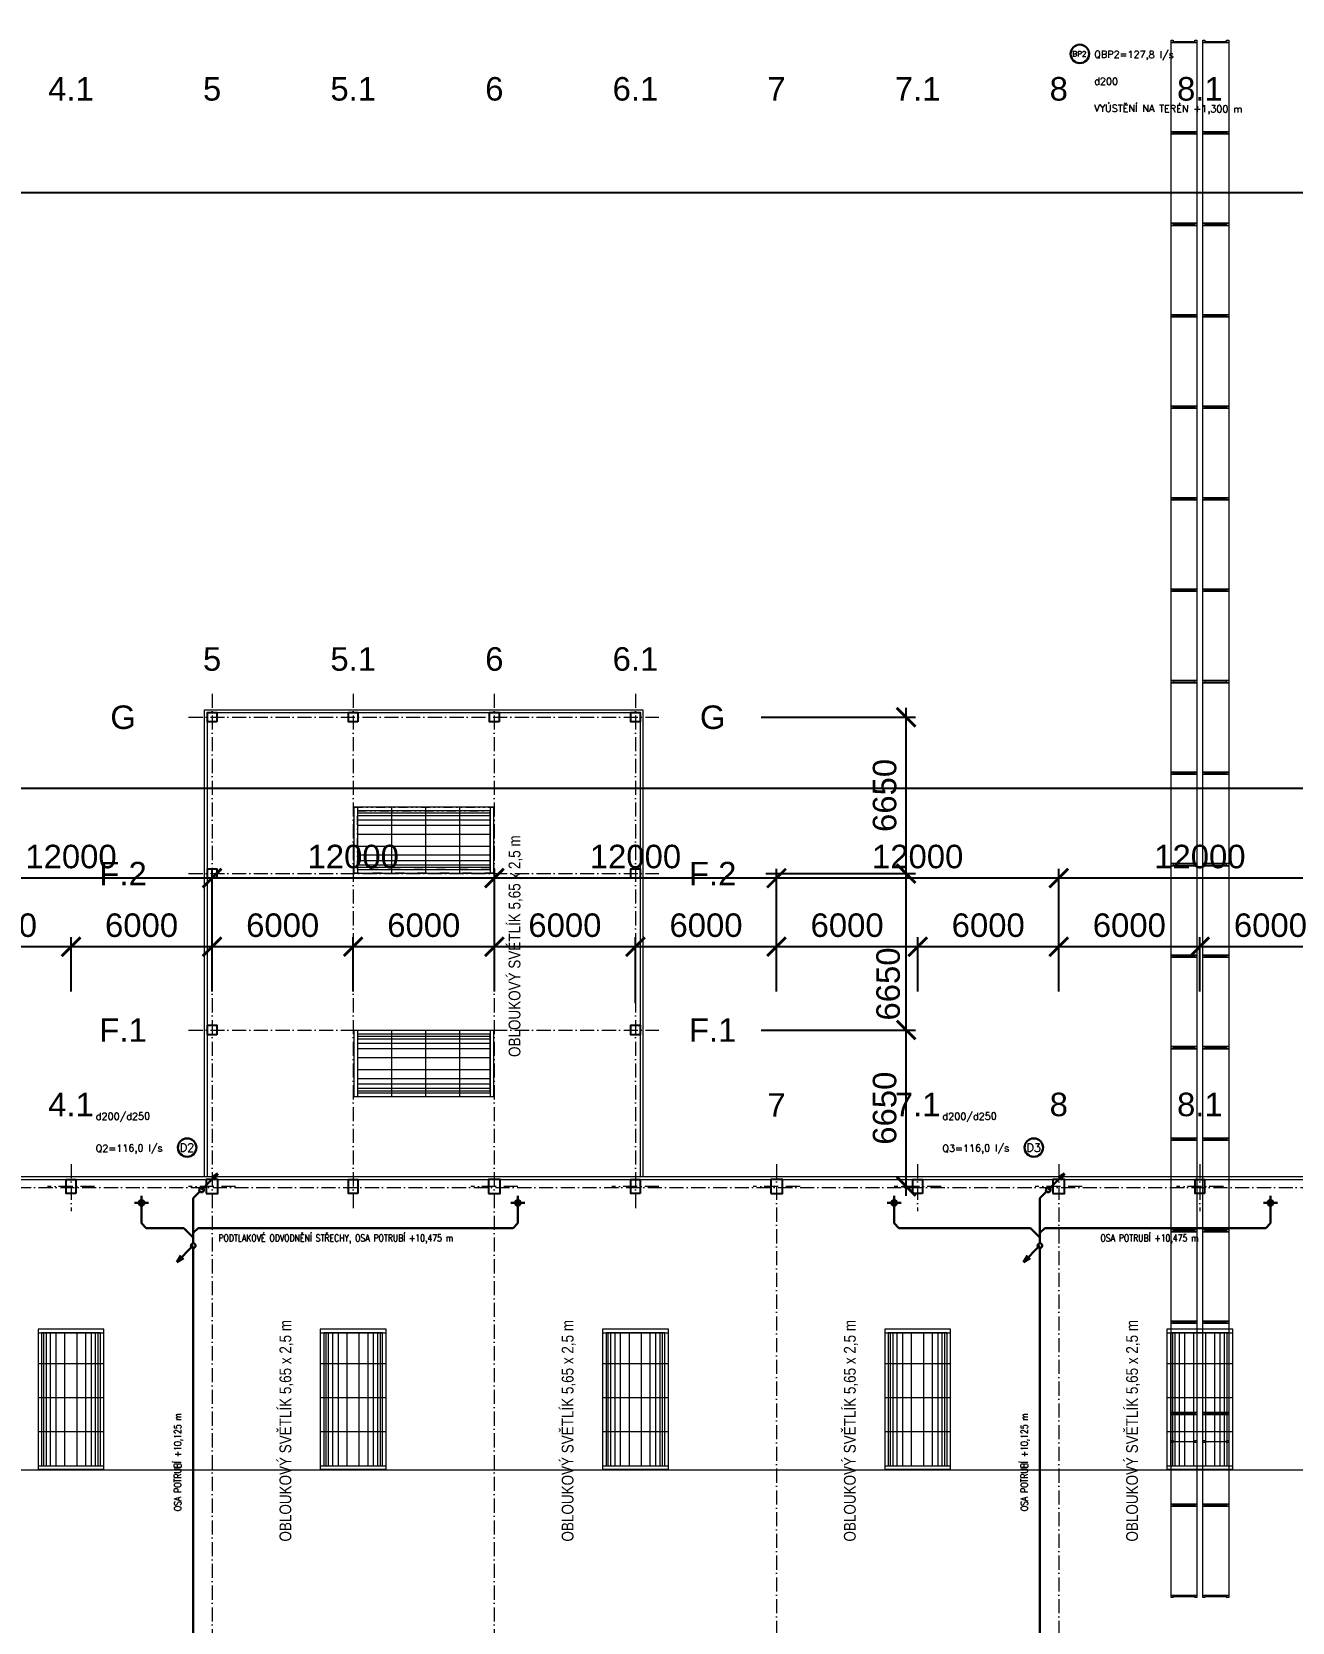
# Model space of a CAD drawing. Header units: millimetres. Extents: x 325046 to 1268204, y 1875583 to 2761998.
# Drawn here: x 746412 to 800004, y 1985757 to 2053383 of the extents above; entities that cross this region are included whole.
import ezdxf
from ezdxf.enums import TextEntityAlignment as Align

# ---------------------------------------------------------------- set-up
doc = ezdxf.new("R2010")
doc.units = ezdxf.units.MM
doc.header["$LTSCALE"] = 100
doc.header["$PDMODE"] = 65
for name, pattern in [('ACAD_ISO10W100', [18.5, 12, -3, 0.5, -3]), ('CONTINOUS', [0]), ('DIVIDE', [31.75, 12.7, -6.35, 0, -6.35, 0, -6.35]), ('SO02_F11anp01$0${ Leader Line}', [0]), ('ČÁRKOVANÁ', [19.05, 12.7, -6.35])]:
    doc.linetypes.add(name, pattern=pattern)
for name, color, linetype, lineweight in [('A_KCE.tence', 7, 'Continuous', 13), ('Objekty - osy', 5, 'ACAD_ISO10W100', 20), ('OBVODOVÝ PLÁŠŤ', 2, 'Continuous', 9), ('TENKÉ', 9, 'Continuous', 9)]:
    doc.layers.add(name, color=color, linetype=linetype, lineweight=lineweight)
for name, color, linetype, lineweight, true_color in [('Korabek-bezp_vtoky_text', 7, 'CONTINOUS', 0, 0x6b50af), ('Korabek-text', 7, 'Continuous', 0, 0x7a7a7a), ('Korabek-trasy', 7, 'Continuous', 30, 0x7478c3), ('Korabek-vpuste', 7, 'Continuous', 30, 0x6f7ceb), ('Světlíky', 7, 'DIVIDE', 15, 0xf81696), ('TECH - regaly', 7, 'Continuous', 9, 0xa98b7e)]:
    doc.layers.add(name, color=color, linetype=linetype, lineweight=lineweight, true_color=true_color)
for name, color, linetype in [('Kóty osové', 5, 'Continuous'), ('POPIS', 7, 'Continuous'), ('ŽB- SLOUPY', 3, 'Continuous')]:
    doc.layers.add(name, color=color, linetype=linetype)
doc.layers.add('Popis OS', color=7, linetype='Continuous', true_color=0xbd0a5d)
doc.styles.add('ARIAL NARROW', font='ARIALN.TTF')
doc.styles.add('ARIL-TENKÝ', font='arial.ttf')
doc.styles.add('ROMANS', font='romans.shx', dxfattribs={"width": 0.8})
doc.dimstyles.new('400', dxfattribs={"dimscale": 400, "dimtxt": 2.5, "dimasz": 2, "dimexe": 1, "dimexo": 12, "dimgap": 1, "dimtad": 1, "dimdec": 0, "dimzin": 0, "dimdsep": 46, "dimtxsty": 'ARIL-TENKÝ', "dimblk": 'ARCHTICK', "dimcen": 4, "dimdle": 1, "dimclrd": 256, "dimclre": 256, "dimclrt": 7, "dimadec": 0, "dimazin": 0, "dimtfac": 1, "dimtdec": 0, "dimtix": 1, "dimtofl": 0, "dimtmove": 0, "dimatfit": 0, "dimldrblk": 'OBLIQUE', "dimfxl": 1, "dimtolj": 1, "dimtzin": 0, "dimlwd": -1, "dimlwe": -1, "dimarcsym": 0})

# ---------------------------------------------------------------- blocks, each defined once
blk = doc.blocks.new('Regal_17poli')
at = {"layer": 'TECH - regaly', "color": 5}
for p, q in [((1112269, 2557578), (1112269, 2557668)), ((1112269, 2557668), (1112359, 2557668)), ((1112359, 2557668), (1112359, 2557578)), ((1112359, 2557623), (1113279, 2557623)), ((1113279, 2557578), (1113279, 2557668)), ((1113279, 2557668), (1113369, 2557668)), ((1113369, 2557668), (1113369, 2557578)), ((1112359, 2557578), (1112269, 2557578)), ((1113369, 2557578), (1113279, 2557578)), ((1112269, 2553688), (1112269, 2553778)), ((1112269, 2553778), (1112359, 2553778)), ((1112359, 2553688), (1112269, 2553688)), ((1112359, 2553778), (1112359, 2553688)), ((1112359, 2553733), (1113279, 2553733)), ((1113279, 2553688), (1113279, 2553778)), ((1113279, 2553778), (1113369, 2553778)), ((1113369, 2553688), (1113279, 2553688)), ((1113369, 2553778), (1113369, 2553688)), ((1112269, 2549798), (1112269, 2549888)), ((1112269, 2549888), (1112359, 2549888)), ((1112359, 2549798), (1112269, 2549798)), ((1112359, 2549888), (1112359, 2549798)), ((1112359, 2549843), (1113279, 2549843)), ((1113279, 2549798), (1113279, 2549888)), ((1113279, 2549888), (1113369, 2549888)), ((1113369, 2549798), (1113279, 2549798)), ((1113369, 2549888), (1113369, 2549798)), ((1112269, 2545908), (1112269, 2545998)), ((1112269, 2545998), (1112359, 2545998)), ((1112359, 2545908), (1112269, 2545908)), ((1112359, 2545998), (1112359, 2545908)), ((1112359, 2545953), (1113279, 2545953)), ((1113279, 2545908), (1113279, 2545998)), ((1113279, 2545998), (1113369, 2545998)), ((1113369, 2545908), (1113279, 2545908)), ((1113369, 2545998), (1113369, 2545908)), ((1112269, 2542018), (1112269, 2542108)), ((1112269, 2542108), (1112359, 2542108)), ((1112359, 2542108), (1112359, 2542018)), ((1112359, 2542063), (1113279, 2542063)), ((1113279, 2542018), (1113279, 2542108)), ((1113279, 2542108), (1113369, 2542108)), ((1113369, 2542108), (1113369, 2542018)), ((1112359, 2542018), (1112269, 2542018)), ((1113369, 2542018), (1113279, 2542018)), ((1112269, 2538128), (1112269, 2538218)), ((1112269, 2538218), (1112359, 2538218)), ((1112359, 2538128), (1112269, 2538128)), ((1112359, 2538218), (1112359, 2538128)), ((1112359, 2538173), (1113279, 2538173)), ((1113279, 2538128), (1113279, 2538218)), ((1113279, 2538218), (1113369, 2538218)), ((1113369, 2538128), (1113279, 2538128)), ((1113369, 2538218), (1113369, 2538128)), ((1112269, 2534238), (1112269, 2534328)), ((1112269, 2534328), (1112359, 2534328)), ((1112359, 2534238), (1112269, 2534238)), ((1112359, 2534328), (1112359, 2534238)), ((1112359, 2534283), (1113279, 2534283)), ((1113279, 2534238), (1113279, 2534328)), ((1113279, 2534328), (1113369, 2534328)), ((1113369, 2534238), (1113279, 2534238)), ((1113369, 2534328), (1113369, 2534238)), ((1112269, 2530348), (1112269, 2530438)), ((1112269, 2530438), (1112359, 2530438)), ((1112359, 2530348), (1112269, 2530348)), ((1112359, 2530438), (1112359, 2530348)), ((1112359, 2530393), (1113279, 2530393)), ((1113279, 2530348), (1113279, 2530438)), ((1113279, 2530438), (1113369, 2530438)), ((1113369, 2530348), (1113279, 2530348)), ((1113369, 2530438), (1113369, 2530348)), ((1112269, 2526458), (1112269, 2526548)), ((1112269, 2526548), (1112359, 2526548)), ((1112359, 2526548), (1112359, 2526458)), ((1113279, 2526458), (1113279, 2526548)), ((1113279, 2526548), (1113369, 2526548)), ((1113369, 2526548), (1113369, 2526458)), ((1112359, 2526458), (1112269, 2526458)), ((1112359, 2526503), (1113279, 2526503)), ((1113369, 2526458), (1113279, 2526458)), ((1112269, 2522568), (1112269, 2522658)), ((1112269, 2522658), (1112359, 2522658)), ((1112359, 2522568), (1112269, 2522568)), ((1112359, 2522658), (1112359, 2522568)), ((1112359, 2522613), (1113279, 2522613)), ((1113279, 2522568), (1113279, 2522658)), ((1113279, 2522658), (1113369, 2522658)), ((1113369, 2522568), (1113279, 2522568)), ((1113369, 2522658), (1113369, 2522568)), ((1112269, 2518678), (1112269, 2518768)), ((1112269, 2518768), (1112359, 2518768)), ((1112359, 2518678), (1112269, 2518678)), ((1112359, 2518768), (1112359, 2518678)), ((1112359, 2518723), (1113279, 2518723)), ((1113279, 2518678), (1113279, 2518768)), ((1113279, 2518768), (1113369, 2518768)), ((1113369, 2518678), (1113279, 2518678)), ((1113369, 2518768), (1113369, 2518678)), ((1112269, 2514788), (1112269, 2514878)), ((1112269, 2514878), (1112359, 2514878)), ((1112359, 2514788), (1112269, 2514788)), ((1112359, 2514878), (1112359, 2514788)), ((1112359, 2514833), (1113279, 2514833)), ((1113279, 2514788), (1113279, 2514878)), ((1113279, 2514878), (1113369, 2514878)), ((1113369, 2514788), (1113279, 2514788)), ((1113369, 2514878), (1113369, 2514788)), ((1112269, 2510898), (1112269, 2510988)), ((1112269, 2510988), (1112359, 2510988)), ((1112359, 2510988), (1112359, 2510898)), ((1113279, 2510898), (1113279, 2510988)), ((1113279, 2510988), (1113369, 2510988)), ((1113369, 2510988), (1113369, 2510898)), ((1112359, 2510898), (1112269, 2510898)), ((1112359, 2510943), (1113279, 2510943)), ((1113369, 2510898), (1113279, 2510898)), ((1112269, 2507008), (1112269, 2507098)), ((1112269, 2507098), (1112359, 2507098)), ((1112359, 2507008), (1112269, 2507008)), ((1112359, 2507098), (1112359, 2507008)), ((1112359, 2507053), (1113279, 2507053)), ((1113279, 2507008), (1113279, 2507098)), ((1113279, 2507098), (1113369, 2507098)), ((1113369, 2507008), (1113279, 2507008)), ((1113369, 2507098), (1113369, 2507008)), ((1112269, 2503118), (1112269, 2503208)), ((1112269, 2503208), (1112359, 2503208)), ((1112359, 2503118), (1112269, 2503118)), ((1112359, 2503208), (1112359, 2503118)), ((1112359, 2503163), (1113279, 2503163)), ((1113279, 2503118), (1113279, 2503208)), ((1113279, 2503208), (1113369, 2503208)), ((1113369, 2503118), (1113279, 2503118)), ((1113369, 2503208), (1113369, 2503118)), ((1112269, 2499228), (1112269, 2499318)), ((1112269, 2499318), (1112359, 2499318)), ((1112359, 2499228), (1112269, 2499228)), ((1112359, 2499318), (1112359, 2499228)), ((1112359, 2499273), (1113279, 2499273)), ((1113279, 2499228), (1113279, 2499318)), ((1113279, 2499318), (1113369, 2499318)), ((1113369, 2499228), (1113279, 2499228)), ((1113369, 2499318), (1113369, 2499228)), ((1112269, 2495338), (1112269, 2495428)), ((1112269, 2495428), (1112359, 2495428)), ((1112359, 2495428), (1112359, 2495338)), ((1113279, 2495338), (1113279, 2495428)), ((1113279, 2495428), (1113369, 2495428)), ((1113369, 2495428), (1113369, 2495338)), ((1112359, 2495338), (1112269, 2495338)), ((1112359, 2495383), (1113279, 2495383)), ((1113369, 2495338), (1113279, 2495338)), ((1112269, 2491448), (1112269, 2491538)), ((1112269, 2491538), (1112359, 2491538)), ((1112359, 2491448), (1112269, 2491448)), ((1112359, 2491538), (1112359, 2491448)), ((1112359, 2491493), (1113279, 2491493)), ((1113279, 2491448), (1113279, 2491538)), ((1113279, 2491538), (1113369, 2491538)), ((1113369, 2491448), (1113279, 2491448)), ((1113369, 2491538), (1113369, 2491448))]:
    blk.add_line(p, q, dxfattribs=at)
at = {"layer": 'TECH - regaly'}
for points in [[(1112269, 2557578), (1113369, 2557578), (1113369, 2553778), (1112269, 2553778)], [(1112269, 2553688), (1113369, 2553688), (1113369, 2549888), (1112269, 2549888)], [(1112269, 2549798), (1113369, 2549798), (1113369, 2545998), (1112269, 2545998)], [(1112269, 2545908), (1113369, 2545908), (1113369, 2542108), (1112269, 2542108)], [(1112269, 2542018), (1113369, 2542018), (1113369, 2538218), (1112269, 2538218)], [(1112269, 2538128), (1113369, 2538128), (1113369, 2534328), (1112269, 2534328)], [(1112269, 2534238), (1113369, 2534238), (1113369, 2530438), (1112269, 2530438)], [(1112269, 2530348), (1113369, 2530348), (1113369, 2526548), (1112269, 2526548)], [(1112269, 2526458), (1113369, 2526458), (1113369, 2522658), (1112269, 2522658)], [(1112269, 2522568), (1113369, 2522568), (1113369, 2518768), (1112269, 2518768)], [(1112269, 2518678), (1113369, 2518678), (1113369, 2514878), (1112269, 2514878)], [(1112269, 2514788), (1113369, 2514788), (1113369, 2510988), (1112269, 2510988)], [(1112269, 2510898), (1113369, 2510898), (1113369, 2507098), (1112269, 2507098)], [(1112269, 2507008), (1113369, 2507008), (1113369, 2503208), (1112269, 2503208)], [(1112269, 2503118), (1113369, 2503118), (1113369, 2499318), (1112269, 2499318)], [(1112269, 2499228), (1113369, 2499228), (1113369, 2495428), (1112269, 2495428)], [(1112269, 2495338), (1113369, 2495338), (1113369, 2491538), (1112269, 2491538)]]:
    blk.add_lwpolyline(points, close=True, dxfattribs=at)
blk = doc.blocks.new('vpust_tučně')
at = {"layer": 'Korabek-vpuste'}
for p, q in [((52.896, 90.921), (53.396, 90.921)), ((53.146, 90.671), (53.146, 91.171))]:
    blk.add_line(p, q, dxfattribs=at)
for radius in [0.1, 0.075, 0.05]:
    blk.add_circle((53.146, 90.921), radius, dxfattribs=at)
blk = doc.blocks.new('A$C73023567')
at = {"layer": 'Korabek-bezp_vtoky_text', "lineweight": 30}
blk.add_circle((85170.8, 2546.4), 392.2, dxfattribs=at)
at = {"layer": 'Korabek-text', "lineweight": 30}
for centre in [(47214.2, 126546.4), (83214.2, 126546.4)]:
    blk.add_circle(centre, 392.2, dxfattribs=at)
at = {"layer": 'Korabek-trasy'}
for p, q in [((47825, 124745.6), (48522.3, 125442.9)), ((48522.3, 125442.9), (48247.7, 125272.2)), ((48522.3, 125442.9), (48351.6, 125168.3)), ((83825, 124745.6), (84522.3, 125442.9)), ((84522.3, 125442.9), (84247.7, 125272.2)), ((84522.3, 125442.9), (84351.6, 125168.3)), ((47754.3, 124674.8), (47475, 124395.6)), ((83754.3, 124674.8), (83475, 124395.6)), ((45275, 124195.6), (45275, 123325.9)), ((47475, 124395.6), (47475, 122475.6)), ((61275, 124195.6), (61275, 123325.9)), ((77275, 124195.6), (77275, 123325.9)), ((83475, 124395.6), (83475, 122475.6)), ((93275, 124195.6), (93275, 123325.9)), ((45475.3, 123125.6), (45275, 123325.9)), ((45475.3, 123125.6), (47074.3, 123125.6)), ((47475, 122724.9), (47074.3, 123125.6)), ((47475, 122925.2), (47675.3, 123125.6)), ((47675.3, 123125.6), (61074.7, 123125.6)), ((61074.7, 123125.6), (61275, 123325.9)), ((77475.3, 123125.6), (77275, 123325.9)), ((77475.3, 123125.6), (83074.3, 123125.6)), ((83475, 122724.9), (83074.3, 123125.6)), ((83475, 122925.2), (83675.3, 123125.6)), ((83675.3, 123125.6), (93074.7, 123125.6)), ((93074.7, 123125.6), (93275, 123325.9)), ((47475, 122375.6), (46777.7, 121678.2)), ((46777.7, 121678.2), (46948.4, 121952.8)), ((46777.7, 121678.2), (47052.3, 121848.9)), ((47475, 122275.6), (47475, 103415.6)), ((83475, 122375.6), (82777.7, 121678.2)), ((82777.7, 121678.2), (82948.4, 121952.8)), ((82777.7, 121678.2), (83052.3, 121848.9)), ((83475, 122275.6), (83475, 103415.6))]:
    blk.add_line(p, q, dxfattribs=at)
for centre in [(47825, 124745.6), (83825, 124745.6), (47475, 122375.6), (83475, 122375.6)]:
    blk.add_circle(centre, 100, dxfattribs=at)
at = {"layer": 'Korabek-vpuste', "xscale": 1200, "yscale": 1200, "zscale": 1200, "rotation": 269.9999999927888}
for p in [(-63830.6, 187970.4), (-47830.6, 187970.4), (-31830.6, 187970.4), (-15830.6, 187970.4)]:
    blk.add_blockref('vpust_tučně', p, dxfattribs=at)
at = {"layer": 'Korabek-bezp_vtoky_text', "style": 'ROMANS'}
for s, height, p in [('QBP2=127,8 l/s', 300, (85781.9, 2533.7)), ('BP2', 225, (84853.7, 2547.3)), ('d200', 300, (85781.9, 1387.4)), ('VYÚSTĚNÍ NA TERÉN +1,300 m', 300, (85781.9, 241.2))]:
    blk.add_text(s, height=height, rotation=359.652596, dxfattribs=at).set_placement(p, align=Align.MIDDLE_LEFT)
at = {"layer": 'Korabek-text', "style": 'ROMANS'}
for s, height, rotation, p in [('d200/d250', 300, 0.347404, (43327.1, 127870.2)), ('d200/d250', 300, 0.347404, (79327.1, 127870.2)), ('Q2=116,0 l/s', 300, 0.347404, (43327.1, 126514.1)), ('D2', 350, 359.652596, (46897.1, 126547.3)), ('Q3=116,0 l/s', 300, 0.347404, (79327.1, 126514.1)), ('D3', 350, 359.652596, (82897.1, 126547.3))]:
    blk.add_text(s, height=height, rotation=rotation, dxfattribs=at).set_placement(p, align=Align.MIDDLE_LEFT)
at = {"layer": 'Korabek-text', "char_height": 300, "width": 28411.347, "attachment_point": 7, "style": 'ROMANS'}
for s, insert, rotation in [('PODTLAKOVÉ ODVODNĚNÍ STŘECHY, OSA POTRUBÍ +10,475 m', (48542.9, 122463.7), 0), ('OSA POTRUBÍ +10,475 m', (86047.3, 122463.7), 0), ('OSA POTRUBÍ +10,125 m', (47048.2, 111087.4), 90), ('OSA POTRUBÍ +10,125 m', (83048.2, 111087.4), 90)]:
    blk.add_mtext(s, dxfattribs=dict(at, insert=insert, rotation=rotation))
blk = doc.blocks.new('_ARCHTICK')
at = {"color": 0, "linetype": 'ByBlock', "const_width": 0.15}
blk.add_lwpolyline([(-0.5, -0.5), (0.5, 0.5)], dxfattribs=at)
blk = doc.blocks.new('*D1044')
at = {"layer": 'Defpoints', "color": 0, "transparency": 16777216}
for p in [(796079, 2014479), (796079, 2007777), (802079, 2007777)]:
    blk.add_point(p, dxfattribs=at)
at = {"layer": 'Kóty osové', "transparency": 16777216}
for p, q in [((796079, 2012577), (796079, 2014879)), ((802079, 2012577), (802079, 2014879)), ((802479, 2014479), (795679, 2014479))]:
    blk.add_line(p, q, dxfattribs=at)
at = {"layer": 'Kóty osové', "transparency": 16777216, "xscale": 800, "yscale": 800, "zscale": 800, "rotation": 180}
blk.add_blockref('_ARCHTICK', (796079, 2014479), dxfattribs=at)
at = {"layer": 'Kóty osové', "transparency": 16777216, "xscale": 800, "yscale": 800, "zscale": 800}
blk.add_blockref('_ARCHTICK', (802079, 2014479), dxfattribs=at)
at = {"layer": 'Kóty osové', "color": 7, "transparency": 16777216, "insert": (799079, 2015389), "char_height": 1000, "attachment_point": 5, "style": 'ARIL-TENKÝ'}
blk.add_mtext('\\A1;6000', dxfattribs=at)
blk = doc.blocks.new('_Oblique')
at = {"color": 0, "lineweight": -2}
blk.add_line((-0.5, -0.5), (0.5, 0.5), dxfattribs=at)
blk = doc.blocks.new('*D1045')
at = {"layer": 'Defpoints', "color": 0, "transparency": 16777216}
for p in [(790079, 2014479), (790079, 2007777), (796079, 2007777)]:
    blk.add_point(p, dxfattribs=at)
at = {"layer": 'Kóty osové', "transparency": 16777216}
for p, q in [((790079, 2012577), (790079, 2014879)), ((796079, 2012577), (796079, 2014879)), ((796479, 2014479), (789679, 2014479))]:
    blk.add_line(p, q, dxfattribs=at)
at = {"layer": 'Kóty osové', "transparency": 16777216, "xscale": 800, "yscale": 800, "zscale": 800, "rotation": 180}
blk.add_blockref('_ARCHTICK', (790079, 2014479), dxfattribs=at)
at = {"layer": 'Kóty osové', "transparency": 16777216, "xscale": 800, "yscale": 800, "zscale": 800}
blk.add_blockref('_ARCHTICK', (796079, 2014479), dxfattribs=at)
at = {"layer": 'Kóty osové', "color": 7, "transparency": 16777216, "insert": (793079, 2015389), "char_height": 1000, "attachment_point": 5, "style": 'ARIL-TENKÝ'}
blk.add_mtext('\\A1;6000', dxfattribs=at)
blk = doc.blocks.new('*D1046')
at = {"layer": 'Defpoints', "color": 0, "transparency": 16777216}
for p in [(784079, 2014479), (784079, 2007777), (790079, 2007777)]:
    blk.add_point(p, dxfattribs=at)
at = {"layer": 'Kóty osové', "transparency": 16777216}
for p, q in [((784079, 2012577), (784079, 2014879)), ((790079, 2012577), (790079, 2014879)), ((790479, 2014479), (783679, 2014479))]:
    blk.add_line(p, q, dxfattribs=at)
at = {"layer": 'Kóty osové', "transparency": 16777216, "xscale": 800, "yscale": 800, "zscale": 800, "rotation": 180}
blk.add_blockref('_ARCHTICK', (784079, 2014479), dxfattribs=at)
at = {"layer": 'Kóty osové', "transparency": 16777216, "xscale": 800, "yscale": 800, "zscale": 800}
blk.add_blockref('_ARCHTICK', (790079, 2014479), dxfattribs=at)
at = {"layer": 'Kóty osové', "color": 7, "transparency": 16777216, "insert": (787079, 2015389), "char_height": 1000, "attachment_point": 5, "style": 'ARIL-TENKÝ'}
blk.add_mtext('\\A1;6000', dxfattribs=at)
blk = doc.blocks.new('*D1047')
at = {"layer": 'Defpoints', "color": 0, "transparency": 16777216}
for p in [(778079, 2014479), (778079, 2007777), (784079, 2007777)]:
    blk.add_point(p, dxfattribs=at)
at = {"layer": 'Kóty osové', "transparency": 16777216}
for p, q in [((778079, 2012577), (778079, 2014879)), ((784079, 2012577), (784079, 2014879)), ((784479, 2014479), (777679, 2014479))]:
    blk.add_line(p, q, dxfattribs=at)
at = {"layer": 'Kóty osové', "transparency": 16777216, "xscale": 800, "yscale": 800, "zscale": 800, "rotation": 180}
blk.add_blockref('_ARCHTICK', (778079, 2014479), dxfattribs=at)
at = {"layer": 'Kóty osové', "transparency": 16777216, "xscale": 800, "yscale": 800, "zscale": 800}
blk.add_blockref('_ARCHTICK', (784079, 2014479), dxfattribs=at)
at = {"layer": 'Kóty osové', "color": 7, "transparency": 16777216, "insert": (781079, 2015389), "char_height": 1000, "attachment_point": 5, "style": 'ARIL-TENKÝ'}
blk.add_mtext('\\A1;6000', dxfattribs=at)
blk = doc.blocks.new('*D1048')
at = {"layer": 'Defpoints', "color": 0, "transparency": 16777216}
for p in [(772079, 2014479), (772079, 2007277), (778079, 2007777)]:
    blk.add_point(p, dxfattribs=at)
at = {"layer": 'Kóty osové', "transparency": 16777216}
for p, q in [((772079, 2012077), (772079, 2014879)), ((778079, 2012577), (778079, 2014879)), ((778479, 2014479), (771679, 2014479))]:
    blk.add_line(p, q, dxfattribs=at)
at = {"layer": 'Kóty osové', "transparency": 16777216, "xscale": 800, "yscale": 800, "zscale": 800, "rotation": 180}
blk.add_blockref('_ARCHTICK', (772079, 2014479), dxfattribs=at)
at = {"layer": 'Kóty osové', "transparency": 16777216, "xscale": 800, "yscale": 800, "zscale": 800}
blk.add_blockref('_ARCHTICK', (778079, 2014479), dxfattribs=at)
at = {"layer": 'Kóty osové', "color": 7, "transparency": 16777216, "insert": (775079, 2015389), "char_height": 1000, "attachment_point": 5, "style": 'ARIL-TENKÝ'}
blk.add_mtext('\\A1;6000', dxfattribs=at)
blk = doc.blocks.new('*D1049')
at = {"layer": 'Defpoints', "color": 0, "transparency": 16777216}
for p in [(766079, 2014479), (766079, 2007777), (772079, 2007277)]:
    blk.add_point(p, dxfattribs=at)
at = {"layer": 'Kóty osové', "transparency": 16777216}
for p, q in [((766079, 2012577), (766079, 2014879)), ((772079, 2012077), (772079, 2014879)), ((772479, 2014479), (765679, 2014479))]:
    blk.add_line(p, q, dxfattribs=at)
at = {"layer": 'Kóty osové', "transparency": 16777216, "xscale": 800, "yscale": 800, "zscale": 800, "rotation": 180}
blk.add_blockref('_ARCHTICK', (766079, 2014479), dxfattribs=at)
at = {"layer": 'Kóty osové', "transparency": 16777216, "xscale": 800, "yscale": 800, "zscale": 800}
blk.add_blockref('_ARCHTICK', (772079, 2014479), dxfattribs=at)
at = {"layer": 'Kóty osové', "color": 7, "transparency": 16777216, "insert": (769079, 2015389), "char_height": 1000, "attachment_point": 5, "style": 'ARIL-TENKÝ'}
blk.add_mtext('\\A1;6000', dxfattribs=at)
blk = doc.blocks.new('*D1050')
at = {"layer": 'Defpoints', "color": 0, "transparency": 16777216}
for p in [(760079, 2014479), (760079, 2007777), (766079, 2007777)]:
    blk.add_point(p, dxfattribs=at)
at = {"layer": 'Kóty osové', "transparency": 16777216}
for p, q in [((760079, 2012577), (760079, 2014879)), ((766079, 2012577), (766079, 2014879)), ((766479, 2014479), (759679, 2014479))]:
    blk.add_line(p, q, dxfattribs=at)
at = {"layer": 'Kóty osové', "transparency": 16777216, "xscale": 800, "yscale": 800, "zscale": 800, "rotation": 180}
blk.add_blockref('_ARCHTICK', (760079, 2014479), dxfattribs=at)
at = {"layer": 'Kóty osové', "transparency": 16777216, "xscale": 800, "yscale": 800, "zscale": 800}
blk.add_blockref('_ARCHTICK', (766079, 2014479), dxfattribs=at)
at = {"layer": 'Kóty osové', "color": 7, "transparency": 16777216, "insert": (763079, 2015389), "char_height": 1000, "attachment_point": 5, "style": 'ARIL-TENKÝ'}
blk.add_mtext('\\A1;6000', dxfattribs=at)
blk = doc.blocks.new('*D1051')
at = {"layer": 'Defpoints', "color": 0, "transparency": 16777216}
for p in [(754079, 2014479), (754079, 2007777), (760079, 2007777)]:
    blk.add_point(p, dxfattribs=at)
at = {"layer": 'Kóty osové', "transparency": 16777216}
for p, q in [((754079, 2012577), (754079, 2014879)), ((760079, 2012577), (760079, 2014879)), ((760479, 2014479), (753679, 2014479))]:
    blk.add_line(p, q, dxfattribs=at)
at = {"layer": 'Kóty osové', "transparency": 16777216, "xscale": 800, "yscale": 800, "zscale": 800, "rotation": 180}
blk.add_blockref('_ARCHTICK', (754079, 2014479), dxfattribs=at)
at = {"layer": 'Kóty osové', "transparency": 16777216, "xscale": 800, "yscale": 800, "zscale": 800}
blk.add_blockref('_ARCHTICK', (760079, 2014479), dxfattribs=at)
at = {"layer": 'Kóty osové', "color": 7, "transparency": 16777216, "insert": (757079, 2015389), "char_height": 1000, "attachment_point": 5, "style": 'ARIL-TENKÝ'}
blk.add_mtext('\\A1;6000', dxfattribs=at)
blk = doc.blocks.new('*D1052')
at = {"layer": 'Defpoints', "color": 0, "transparency": 16777216}
for p in [(748079, 2014479), (748079, 2007777), (754079, 2007777)]:
    blk.add_point(p, dxfattribs=at)
at = {"layer": 'Kóty osové', "transparency": 16777216}
for p, q in [((748079, 2012577), (748079, 2014879)), ((754079, 2012577), (754079, 2014879)), ((754479, 2014479), (747679, 2014479))]:
    blk.add_line(p, q, dxfattribs=at)
at = {"layer": 'Kóty osové', "transparency": 16777216, "xscale": 800, "yscale": 800, "zscale": 800, "rotation": 180}
blk.add_blockref('_ARCHTICK', (748079, 2014479), dxfattribs=at)
at = {"layer": 'Kóty osové', "transparency": 16777216, "xscale": 800, "yscale": 800, "zscale": 800}
blk.add_blockref('_ARCHTICK', (754079, 2014479), dxfattribs=at)
at = {"layer": 'Kóty osové', "color": 7, "transparency": 16777216, "insert": (751079, 2015389), "char_height": 1000, "attachment_point": 5, "style": 'ARIL-TENKÝ'}
blk.add_mtext('\\A1;6000', dxfattribs=at)
blk = doc.blocks.new('*D1053')
at = {"layer": 'Defpoints', "color": 0, "transparency": 16777216}
for p in [(742079, 2014479), (742079, 2007777), (748079, 2007777)]:
    blk.add_point(p, dxfattribs=at)
at = {"layer": 'Kóty osové', "transparency": 16777216}
for p, q in [((742079, 2012577), (742079, 2014879)), ((748079, 2012577), (748079, 2014879)), ((748479, 2014479), (741679, 2014479))]:
    blk.add_line(p, q, dxfattribs=at)
at = {"layer": 'Kóty osové', "transparency": 16777216, "xscale": 800, "yscale": 800, "zscale": 800, "rotation": 180}
blk.add_blockref('_ARCHTICK', (742079, 2014479), dxfattribs=at)
at = {"layer": 'Kóty osové', "transparency": 16777216, "xscale": 800, "yscale": 800, "zscale": 800}
blk.add_blockref('_ARCHTICK', (748079, 2014479), dxfattribs=at)
at = {"layer": 'Kóty osové', "color": 7, "transparency": 16777216, "insert": (745079, 2015389), "char_height": 1000, "attachment_point": 5, "style": 'ARIL-TENKÝ'}
blk.add_mtext('\\A1;6000', dxfattribs=at)
blk = doc.blocks.new('*D1105')
at = {"layer": 'Defpoints', "color": 0, "transparency": 16777216}
for p in [(742079, 2017397), (754079, 2012577), (742079, 2007897)]:
    blk.add_point(p, dxfattribs=at)
at = {"layer": 'Kóty osové', "transparency": 16777216}
for p, q in [((754479, 2017397), (741679, 2017397)), ((742079, 2012697), (742079, 2017797)), ((754079, 2017377), (754079, 2017797))]:
    blk.add_line(p, q, dxfattribs=at)
at = {"layer": 'Kóty osové', "transparency": 16777216, "xscale": 800, "yscale": 800, "zscale": 800, "rotation": 180}
blk.add_blockref('_ARCHTICK', (742079, 2017397), dxfattribs=at)
at = {"layer": 'Kóty osové', "transparency": 16777216, "xscale": 800, "yscale": 800, "zscale": 800}
blk.add_blockref('_ARCHTICK', (754079, 2017397), dxfattribs=at)
at = {"layer": 'Kóty osové', "color": 7, "transparency": 16777216, "insert": (748079, 2018308), "char_height": 1000, "attachment_point": 5, "style": 'ARIL-TENKÝ'}
blk.add_mtext('\\A1;12000', dxfattribs=at)
blk = doc.blocks.new('*D1106')
at = {"layer": 'Defpoints', "color": 0, "transparency": 16777216}
for p in [(754079, 2017397), (766079, 2012577), (754079, 2007897)]:
    blk.add_point(p, dxfattribs=at)
at = {"layer": 'Kóty osové', "transparency": 16777216}
for p, q in [((766479, 2017397), (753679, 2017397)), ((754079, 2012697), (754079, 2017797)), ((766079, 2017377), (766079, 2017797))]:
    blk.add_line(p, q, dxfattribs=at)
at = {"layer": 'Kóty osové', "transparency": 16777216, "xscale": 800, "yscale": 800, "zscale": 800, "rotation": 180}
blk.add_blockref('_ARCHTICK', (754079, 2017397), dxfattribs=at)
at = {"layer": 'Kóty osové', "transparency": 16777216, "xscale": 800, "yscale": 800, "zscale": 800}
blk.add_blockref('_ARCHTICK', (766079, 2017397), dxfattribs=at)
at = {"layer": 'Kóty osové', "color": 7, "transparency": 16777216, "insert": (760079, 2018308), "char_height": 1000, "attachment_point": 5, "style": 'ARIL-TENKÝ'}
blk.add_mtext('\\A1;12000', dxfattribs=at)
blk = doc.blocks.new('*D1107')
at = {"layer": 'Defpoints', "color": 0, "transparency": 16777216}
for p in [(766079, 2017397), (778079, 2012577), (766079, 2007897)]:
    blk.add_point(p, dxfattribs=at)
at = {"layer": 'Kóty osové', "transparency": 16777216}
for p, q in [((778479, 2017397), (765679, 2017397)), ((766079, 2012697), (766079, 2017797)), ((778079, 2017377), (778079, 2017797))]:
    blk.add_line(p, q, dxfattribs=at)
at = {"layer": 'Kóty osové', "transparency": 16777216, "xscale": 800, "yscale": 800, "zscale": 800, "rotation": 180}
blk.add_blockref('_ARCHTICK', (766079, 2017397), dxfattribs=at)
at = {"layer": 'Kóty osové', "transparency": 16777216, "xscale": 800, "yscale": 800, "zscale": 800}
blk.add_blockref('_ARCHTICK', (778079, 2017397), dxfattribs=at)
at = {"layer": 'Kóty osové', "color": 7, "transparency": 16777216, "insert": (772079, 2018308), "char_height": 1000, "attachment_point": 5, "style": 'ARIL-TENKÝ'}
blk.add_mtext('\\A1;12000', dxfattribs=at)
blk = doc.blocks.new('*D1108')
at = {"layer": 'Defpoints', "color": 0, "transparency": 16777216}
for p in [(778079, 2017397), (790079, 2012577), (778079, 2007897)]:
    blk.add_point(p, dxfattribs=at)
at = {"layer": 'Kóty osové', "transparency": 16777216}
for p, q in [((790479, 2017397), (777679, 2017397)), ((778079, 2012697), (778079, 2017797)), ((790079, 2017377), (790079, 2017797))]:
    blk.add_line(p, q, dxfattribs=at)
at = {"layer": 'Kóty osové', "transparency": 16777216, "xscale": 800, "yscale": 800, "zscale": 800, "rotation": 180}
blk.add_blockref('_ARCHTICK', (778079, 2017397), dxfattribs=at)
at = {"layer": 'Kóty osové', "transparency": 16777216, "xscale": 800, "yscale": 800, "zscale": 800}
blk.add_blockref('_ARCHTICK', (790079, 2017397), dxfattribs=at)
at = {"layer": 'Kóty osové', "color": 7, "transparency": 16777216, "insert": (784079, 2018308), "char_height": 1000, "attachment_point": 5, "style": 'ARIL-TENKÝ'}
blk.add_mtext('\\A1;12000', dxfattribs=at)
blk = doc.blocks.new('*D1109')
at = {"layer": 'Defpoints', "color": 0, "transparency": 16777216}
for p in [(790079, 2017397), (802079, 2012577), (790079, 2007897)]:
    blk.add_point(p, dxfattribs=at)
at = {"layer": 'Kóty osové', "transparency": 16777216}
for p, q in [((802479, 2017397), (789679, 2017397)), ((790079, 2012697), (790079, 2017797)), ((802079, 2017377), (802079, 2017797))]:
    blk.add_line(p, q, dxfattribs=at)
at = {"layer": 'Kóty osové', "transparency": 16777216, "xscale": 800, "yscale": 800, "zscale": 800, "rotation": 180}
blk.add_blockref('_ARCHTICK', (790079, 2017397), dxfattribs=at)
at = {"layer": 'Kóty osové', "transparency": 16777216, "xscale": 800, "yscale": 800, "zscale": 800}
blk.add_blockref('_ARCHTICK', (802079, 2017397), dxfattribs=at)
at = {"layer": 'Kóty osové', "color": 7, "transparency": 16777216, "insert": (796079, 2018308), "char_height": 1000, "attachment_point": 5, "style": 'ARIL-TENKÝ'}
blk.add_mtext('\\A1;12000', dxfattribs=at)
blk = doc.blocks.new('*D1015')
at = {"layer": 'Defpoints', "color": 0, "ltscale": 100, "transparency": 16777216}
for p in [(772629, 2010938), (783589, 2010938), (778629, 2004288)]:
    blk.add_point(p, dxfattribs=at)
at = {"layer": 'Kóty osové', "ltscale": 100, "transparency": 16777216}
for p, q in [((783589, 2003888), (783589, 2011338)), ((777429, 2010938), (783989, 2010938)), ((783429, 2004288), (783989, 2004288))]:
    blk.add_line(p, q, dxfattribs=at)
at = {"layer": 'Kóty osové', "ltscale": 100, "transparency": 16777216, "xscale": 800, "yscale": 800, "zscale": 800}
for p, rotation in [((783589, 2010938), 90), ((783589, 2004288), 270)]:
    blk.add_blockref('_ARCHTICK', p, dxfattribs=dict(at, rotation=rotation))
at = {"layer": 'Kóty osové', "color": 7, "ltscale": 100, "transparency": 16777216, "insert": (782678, 2007613), "char_height": 1000, "attachment_point": 5, "rotation": 90, "style": 'ARIL-TENKÝ'}
blk.add_mtext('\\A1;6650', dxfattribs=at)
blk = doc.blocks.new('*D1016')
at = {"layer": 'Defpoints', "color": 0, "ltscale": 100, "transparency": 16777216}
for p in [(772829, 2017588), (783589, 2017588), (772629, 2010938)]:
    blk.add_point(p, dxfattribs=at)
at = {"layer": 'Kóty osové', "ltscale": 100, "transparency": 16777216}
for p, q in [((783589, 2010538), (783589, 2017988)), ((777629, 2017588), (783989, 2017588)), ((777429, 2010938), (783989, 2010938))]:
    blk.add_line(p, q, dxfattribs=at)
at = {"layer": 'Kóty osové', "ltscale": 100, "transparency": 16777216, "xscale": 800, "yscale": 800, "zscale": 800}
for p, rotation in [((783589, 2017588), 90), ((783589, 2010938), 270)]:
    blk.add_blockref('_ARCHTICK', p, dxfattribs=dict(at, rotation=rotation))
at = {"layer": 'Kóty osové', "color": 7, "ltscale": 100, "transparency": 16777216, "insert": (782828, 2012894), "char_height": 1000, "attachment_point": 5, "rotation": 90, "style": 'ARIL-TENKÝ'}
blk.add_mtext('\\A1;6650', dxfattribs=at)
blk = doc.blocks.new('*D1017')
at = {"layer": 'Defpoints', "color": 0, "ltscale": 100, "transparency": 16777216}
for p in [(772629, 2024238), (783589, 2024238), (772829, 2017588)]:
    blk.add_point(p, dxfattribs=at)
at = {"layer": 'Kóty osové', "ltscale": 100, "transparency": 16777216}
for p, q in [((777429, 2024238), (783989, 2024238)), ((783589, 2017188), (783589, 2024638)), ((777629, 2017588), (783989, 2017588))]:
    blk.add_line(p, q, dxfattribs=at)
at = {"layer": 'Kóty osové', "ltscale": 100, "transparency": 16777216, "xscale": 800, "yscale": 800, "zscale": 800}
for p, rotation in [((783589, 2024238), 90), ((783589, 2017588), 270)]:
    blk.add_blockref('_ARCHTICK', p, dxfattribs=dict(at, rotation=rotation))
at = {"layer": 'Kóty osové', "color": 7, "ltscale": 100, "transparency": 16777216, "insert": (782678, 2020913), "char_height": 1000, "attachment_point": 5, "rotation": 90, "style": 'ARIL-TENKÝ'}
blk.add_mtext('\\A1;6650', dxfattribs=at)
blk = doc.blocks.new('A$C731641DB')
at = {"layer": 'TENKÉ'}
for p, q in [((0, 5800), (2800, 5800)), ((0, 4500), (2800, 4500)), ((0, 3050), (2800, 3050)), ((0, 1600), (2800, 1600)), ((0, 150), (2800, 150))]:
    blk.add_line(p, q, dxfattribs=at)
at = {"layer": 'TENKÉ', "color": 8}
for p, q in [((243, 150), (243, 5800)), ((353, 150), (353, 5800)), ((532, 150), (532, 5800)), ((767, 150), (767, 5800)), ((1143, 150), (1143, 5800)), ((1657, 150), (1657, 5800)), ((2033, 150), (2033, 5800)), ((2268, 150), (2268, 5800)), ((2447, 150), (2447, 5800)), ((2557, 150), (2557, 5800))]:
    blk.add_line(p, q, dxfattribs=at)
at = {"layer": 'TENKÉ'}
blk.add_lwpolyline([(0, 0), (2800, 0), (2800, 5950), (0, 5950)], close=True, dxfattribs=at)
at = {"layer": 'TENKÉ', "linetype": 'ČÁRKOVANÁ', "ltscale": 20}
blk.add_lwpolyline([(150, 150), (2650, 150), (2650, 5800), (150, 5800)], close=True, dxfattribs=at)
blk = doc.blocks.new('*D1568')
at = {"layer": 'Defpoints', "color": 0, "transparency": 16777216}
for p in [(705684, 2054273), (1018474, 2054273), (705684, 2046531)]:
    blk.add_point(p, dxfattribs=at)
at = {"layer": 'Kóty osové', "transparency": 16777216}
for p, q in [((705684, 2049473), (705684, 2046131)), ((1018474, 2049473), (1018474, 2046131)), ((1018874, 2046531), (705284, 2046531))]:
    blk.add_line(p, q, dxfattribs=at)
at = {"layer": 'Kóty osové', "transparency": 16777216, "xscale": 800, "yscale": 800, "zscale": 800, "rotation": 180}
blk.add_blockref('_ARCHTICK', (705684, 2046531), dxfattribs=at)
at = {"layer": 'Kóty osové', "transparency": 16777216, "xscale": 800, "yscale": 800, "zscale": 800}
blk.add_blockref('_ARCHTICK', (1018474, 2046531), dxfattribs=at)
at = {"layer": 'Kóty osové', "color": 7, "transparency": 16777216, "insert": (862079, 2047442), "char_height": 1000, "attachment_point": 5, "style": 'ARIL-TENKÝ'}
blk.add_mtext('\\A1;312790', dxfattribs=at)
blk = doc.blocks.new('*D1570')
at = {"layer": 'Defpoints', "color": 0, "transparency": 16777216}
for p in [(705684, 2021211), (705684, 2004708), (1078474, 2004708)]:
    blk.add_point(p, dxfattribs=at)
at = {"layer": 'Kóty osové', "transparency": 16777216}
for p, q in [((705684, 2009508), (705684, 2021611)), ((1078474, 2009508), (1078474, 2021611)), ((1078874, 2021211), (705284, 2021211))]:
    blk.add_line(p, q, dxfattribs=at)
at = {"layer": 'Kóty osové', "transparency": 16777216, "xscale": 800, "yscale": 800, "zscale": 800, "rotation": 180}
blk.add_blockref('_ARCHTICK', (705684, 2021211), dxfattribs=at)
at = {"layer": 'Kóty osové', "transparency": 16777216, "xscale": 800, "yscale": 800, "zscale": 800}
blk.add_blockref('_ARCHTICK', (1078474, 2021211), dxfattribs=at)
at = {"layer": 'Kóty osové', "color": 7, "transparency": 16777216, "insert": (892079, 2022122), "char_height": 1000, "attachment_point": 5, "style": 'ARIL-TENKÝ'}
blk.add_mtext('\\A1;372790', dxfattribs=at)

msp = doc.modelspace()

# ---------------------------------------------------------------- linework, layer by layer
at = {"layer": 'A_KCE.tence'}
msp.add_line((705803.7, 1992237.8), (1078353.7, 1992237.8), dxfattribs=at)
at = {"layer": 'Objekty - osy', "ltscale": 0.5}
for points in [[(754078.7, 2025237.8), (754078.7, 1883237.8)], [(760078.7, 2025237.8), (760078.7, 2003237.8)], [(766078.7, 2025237.8), (766078.7, 1883237.8)], [(772078.7, 2025237.8), (772078.7, 2003237.8)], [(753078.7, 2024237.8), (773078.7, 2024237.8)], [(753078.7, 2017587.8), (773078.7, 2017587.8)], [(753078.7, 2010937.8), (773078.7, 2010937.8)], [(748078.7, 2005237.8), (748078.7, 2003237.8)], [(778078.7, 2005237.8), (778078.7, 1883237.8)], [(784078.7, 2005237.8), (784078.7, 2003237.8)], [(790078.7, 2005237.8), (790078.7, 1883237.8)], [(796078.7, 2005237.8), (796078.7, 2003237.8)], [(705078.7, 2004237.8), (1079078.7, 2004237.8)], [(749078.7, 2004287.8), (747078.7, 2004287.8)], [(755078.7, 2004287.8), (753078.7, 2004287.8)], [(755078.7, 2004287.8), (753078.7, 2004287.8)], [(767078.7, 2004287.8), (765078.7, 2004287.8)], [(773078.7, 2004287.8), (771078.7, 2004287.8)], [(779078.7, 2004287.8), (777078.7, 2004287.8)], [(785078.7, 2004287.8), (783078.7, 2004287.8)], [(791078.7, 2004287.8), (789078.7, 2004287.8)], [(797078.7, 2004287.8), (795078.7, 2004287.8)]]:
    msp.add_lwpolyline(points, dxfattribs=at)
at = {"layer": 'OBVODOVÝ PLÁŠŤ', "ltscale": 100}
for points in [[(753758.7, 2004707.8), (753758.7, 2024557.8), (772398.7, 2024557.8), (772398.7, 2004707.8)], [(753878.7, 2004707.8), (753878.7, 2024437.8), (772278.7, 2024437.8), (772278.7, 2004707.8)], [(1078353.7, 2004587.8), (1078353.7, 2004587.8), (1078353.7, 1955937.8), (1018353.7, 1955937.8), (1018353.7, 1883887.8), (705803.7, 1883887.8), (705803.7, 2004587.8), (1078353.7, 2004587.8)]]:
    msp.add_lwpolyline(points, dxfattribs=at)
msp.add_lwpolyline([(1078473.7, 2004707.8), (1078473.7, 1955817.8), (1018473.7, 1955817.8), (1018473.7, 1883767.8), (705683.7, 1883767.8), (705683.7, 2004707.8)], close=True, dxfattribs=at)
at = {"layer": 'Světlíky', "ltscale": 0.3}
for points in [[(766053.7, 2020412.8), (766053.7, 2017612.8), (760103.7, 2017612.8), (760103.7, 2020412.8)], [(765903.7, 2020262.8), (765903.7, 2017762.8), (760253.7, 2017762.8), (760253.7, 2020262.8)]]:
    msp.add_lwpolyline(points, close=True, dxfattribs=at)
at = {"layer": 'TECH - regaly', "color": 5}
for p, q in [((794853.7, 1993392.7), (794853.7, 1993482.7)), ((794853.7, 1993482.7), (794943.7, 1993482.7)), ((794943.7, 1993392.7), (794853.7, 1993392.7)), ((794943.7, 1993482.7), (794943.7, 1993392.7)), ((794943.7, 1993437.7), (795863.7, 1993437.7)), ((795863.7, 1993392.7), (795863.7, 1993482.7)), ((795863.7, 1993482.7), (795953.7, 1993482.7)), ((795953.7, 1993392.7), (795863.7, 1993392.7)), ((795953.7, 1993482.7), (795953.7, 1993392.7)), ((796203.7, 1993392.7), (796203.7, 1993482.7)), ((796203.7, 1993482.7), (796293.7, 1993482.7)), ((796293.7, 1993392.7), (796203.7, 1993392.7)), ((796293.7, 1993482.7), (796293.7, 1993392.7)), ((796293.7, 1993437.7), (797213.7, 1993437.7)), ((797213.7, 1993392.7), (797213.7, 1993482.7)), ((797213.7, 1993482.7), (797303.7, 1993482.7)), ((797303.7, 1993392.7), (797213.7, 1993392.7)), ((797303.7, 1993482.7), (797303.7, 1993392.7))]:
    msp.add_line(p, q, dxfattribs=at)
at = {"layer": 'ŽB- SLOUPY'}
for points in [[(754278.7, 2024037.8), (753878.7, 2024037.8), (753878.7, 2024437.8), (754278.7, 2024437.8)], [(760278.7, 2024037.8), (759878.7, 2024037.8), (759878.7, 2024437.8), (760278.7, 2024437.8)], [(766278.7, 2024037.8), (765878.7, 2024037.8), (765878.7, 2024437.8), (766278.7, 2024437.8)], [(772278.7, 2024037.8), (771878.7, 2024037.8), (771878.7, 2024437.8), (772278.7, 2024437.8)], [(754278.7, 2017387.8), (753878.7, 2017387.8), (753878.7, 2017787.8), (754278.7, 2017787.8)], [(772278.7, 2017387.8), (771878.7, 2017387.8), (771878.7, 2017787.8), (772278.7, 2017787.8)], [(754278.7, 2010737.8), (753878.7, 2010737.8), (753878.7, 2011137.8), (754278.7, 2011137.8)], [(772278.7, 2010737.8), (771878.7, 2010737.8), (771878.7, 2011137.8), (772278.7, 2011137.8)], [(748278.7, 2003987.8), (747878.7, 2003987.8), (747878.7, 2004587.8), (748278.7, 2004587.8)], [(753828.7, 2003987.8), (754328.7, 2003987.8), (754328.7, 2004587.8), (753828.7, 2004587.8)], [(760278.7, 2003987.8), (759878.7, 2003987.8), (759878.7, 2004587.8), (760278.7, 2004587.8)], [(765828.7, 2003987.8), (766328.7, 2003987.8), (766328.7, 2004587.8), (765828.7, 2004587.8)], [(772278.7, 2003987.8), (771878.7, 2003987.8), (771878.7, 2004587.8), (772278.7, 2004587.8)], [(777828.7, 2003987.8), (778328.7, 2003987.8), (778328.7, 2004587.8), (777828.7, 2004587.8)], [(784278.7, 2003987.8), (783878.7, 2003987.8), (783878.7, 2004587.8), (784278.7, 2004587.8)], [(789828.7, 2003987.8), (790328.7, 2003987.8), (790328.7, 2004587.8), (789828.7, 2004587.8)], [(796278.7, 2003987.8), (795878.7, 2003987.8), (795878.7, 2004587.8), (796278.7, 2004587.8)]]:
    msp.add_lwpolyline(points, close=True, dxfattribs=at)

# ---------------------------------------------------------------- block references
at = {"layer": 'Korabek-trasy', "linetype": 'SO02_F11anp01$0${ Leader Line}'}
for p in [(705803.7, 2049897.9), (705803.7, 1879392.2)]:
    msp.add_blockref('A$C73023567', p, dxfattribs=at)
at = {"layer": 'TECH - regaly'}
for p in [(-317415.3, -504645.2), (-316065.3, -504645.2)]:
    msp.add_blockref('Regal_17poli', p, dxfattribs=at)
at = {"layer": 'TENKÉ', "linetype": 'ByBlock', "ltscale": 100, "rotation": 270}
for p in [(760103.7, 2020412.8), (760103.7, 2010912.8)]:
    msp.add_blockref('A$C731641DB', p, dxfattribs=at)
at = {"layer": 'TENKÉ', "linetype": 'ByBlock', "ltscale": 100}
for p in [(746678.7, 1992262.8), (758678.7, 1992262.8), (770678.7, 1992262.8), (782678.7, 1992262.8), (794678.7, 1992262.8)]:
    msp.add_blockref('A$C731641DB', p, dxfattribs=at)

# ---------------------------------------------------------------- texts
at = {"layer": 'POPIS', "linetype": 'ByBlock', "lineweight": 18, "char_height": 500, "width": 9505.374, "attachment_point": 9, "rotation": 90, "style": 'ARIAL NARROW'}
for insert in [(767280.2, 2019214), (757537.6, 1998608), (769537.6, 1998608), (781537.6, 1998608), (793537.6, 1998608)]:
    msp.add_mtext('OBLOUKOVÝ SVĚTLÍK 5,65 x 2,5 m', dxfattribs=dict(at, insert=insert))
at = {"layer": 'Popis OS', "linetype": 'ByBlock', "style": 'ARIL-TENKÝ'}
for s, p in [('4.1', (748078.7, 2050958.4)), ('5', (754078.7, 2050958.4)), ('5.1', (760078.7, 2050958.4)), ('6', (766078.7, 2050958.4)), ('6.1', (772078.7, 2050958.4)), ('7', (778078.7, 2050958.4)), ('7.1', (784078.7, 2050958.4)), ('8', (790078.7, 2050958.4)), ('8.1', (796078.7, 2050958.4)), ('5', (754078.7, 2026715.3)), ('5.1', (760078.7, 2026715.3)), ('6', (766078.7, 2026715.3)), ('6.1', (772078.7, 2026715.3)), ('G', (750293.7, 2024237.8)), ('G', (775363.7, 2024237.8)), ('F.2', (750293.7, 2017587.8)), ('F.2', (775363.7, 2017587.8)), ('F.1', (750293.7, 2010937.8)), ('F.1', (775363.7, 2010937.8)), ('4.1', (748078.7, 2007772.8)), ('7', (778078.7, 2007749.3)), ('7.1', (784078.7, 2007772.8)), ('8', (790078.7, 2007772.8)), ('8.1', (796078.7, 2007772.8))]:
    msp.add_text(s, height=1000, dxfattribs=at).set_placement(p, align=Align.MIDDLE_CENTER)

# ---------------------------------------------------------------- dimensions: what is measured, and where the dimension line sits
at = {"layer": 'Kóty osové'}
for base, p1, p2, picture, middle in [((705683.7, 2046530.6), (1018473.7, 2054273.4), (705683.7, 2054273.4), '*D1568', (862078.7, 2047441.6)), ((705683.7, 2021210.9), (1078473.7, 2004707.8), (705683.7, 2004707.8), '*D1570', (892078.7, 2022121.8)), ((742078.7, 2017397.4), (754078.7, 2012576.6), (742078.7, 2007896.6), '*D1105', (748078.7, 2018308)), ((754078.7, 2017397.4), (766078.7, 2012576.6), (754078.7, 2007896.6), '*D1106', (760078.7, 2018308)), ((766078.7, 2017397.4), (778078.7, 2012576.6), (766078.7, 2007896.6), '*D1107', (772078.7, 2018308)), ((778078.7, 2017397.4), (790078.7, 2012576.6), (778078.7, 2007896.6), '*D1108', (784078.7, 2018308)), ((790078.7, 2017397.4), (802078.7, 2012576.6), (790078.7, 2007896.6), '*D1109', (796078.7, 2018308)), ((742078.7, 2014478.7), (748078.7, 2007776.6), (742078.7, 2007776.6), '*D1053', (745078.7, 2015389.2)), ((748078.7, 2014478.7), (754078.7, 2007776.6), (748078.7, 2007776.6), '*D1052', (751078.7, 2015389.2)), ((754078.7, 2014478.7), (760078.7, 2007776.6), (754078.7, 2007776.6), '*D1051', (757078.7, 2015389.2)), ((760078.7, 2014478.7), (766078.7, 2007776.6), (760078.7, 2007776.6), '*D1050', (763078.7, 2015389.2)), ((766078.7, 2014478.7), (772078.7, 2007276.6), (766078.7, 2007776.6), '*D1049', (769078.7, 2015389.2)), ((772078.7, 2014478.7), (778078.7, 2007776.6), (772078.7, 2007276.6), '*D1048', (775078.7, 2015389.2)), ((778078.7, 2014478.7), (784078.7, 2007776.6), (778078.7, 2007776.6), '*D1047', (781078.7, 2015389.2)), ((784078.7, 2014478.7), (790078.7, 2007776.6), (784078.7, 2007776.6), '*D1046', (787078.7, 2015389.2)), ((790078.7, 2014478.7), (796078.7, 2007776.6), (790078.7, 2007776.6), '*D1045', (793078.7, 2015389.2)), ((796078.7, 2014478.7), (802078.7, 2007776.6), (796078.7, 2007776.6), '*D1044', (799078.7, 2015389.2))]:
    dim = msp.add_linear_dim(base=base, p1=p1, p2=p2, dimstyle='400', override={"dimtmove": 1}, dxfattribs=at)
    dim.commit()
    dim.dimension.update_dxf_attribs({"geometry": picture, "text_midpoint": middle})
at = {"layer": 'Kóty osové', "ltscale": 100}
dim = msp.add_linear_dim(base=(783588.6, 2024237.8), p1=(772828.6, 2017587.8), p2=(772628.6, 2024237.8), angle=90, dimstyle='400', override={"dimtmove": 1}, dxfattribs=at)
dim.commit()
dim.dimension.update_dxf_attribs({"geometry": '*D1017', "text_midpoint": (782678.1, 2020912.8)})
dim = msp.add_linear_dim(base=(783588.6, 2017587.8), p1=(772628.6, 2010937.8), p2=(772828.6, 2017587.8), angle=90, dimstyle='400', override={"dimtmove": 1}, dxfattribs=at)
dim.commit()
dim.dimension.update_dxf_attribs({"geometry": '*D1016', "text_midpoint": (783738.5, 2012893.8), "dimtype": 160})
dim = msp.add_linear_dim(base=(783588.6, 2010937.8), p1=(778628.6, 2004287.8), p2=(772628.6, 2010937.8), angle=90, dimstyle='400', dxfattribs=at)
dim.commit()
dim.dimension.update_dxf_attribs({"geometry": '*D1015', "text_midpoint": (782678.1, 2007612.8)})

doc.saveas('drawing.dxf')
